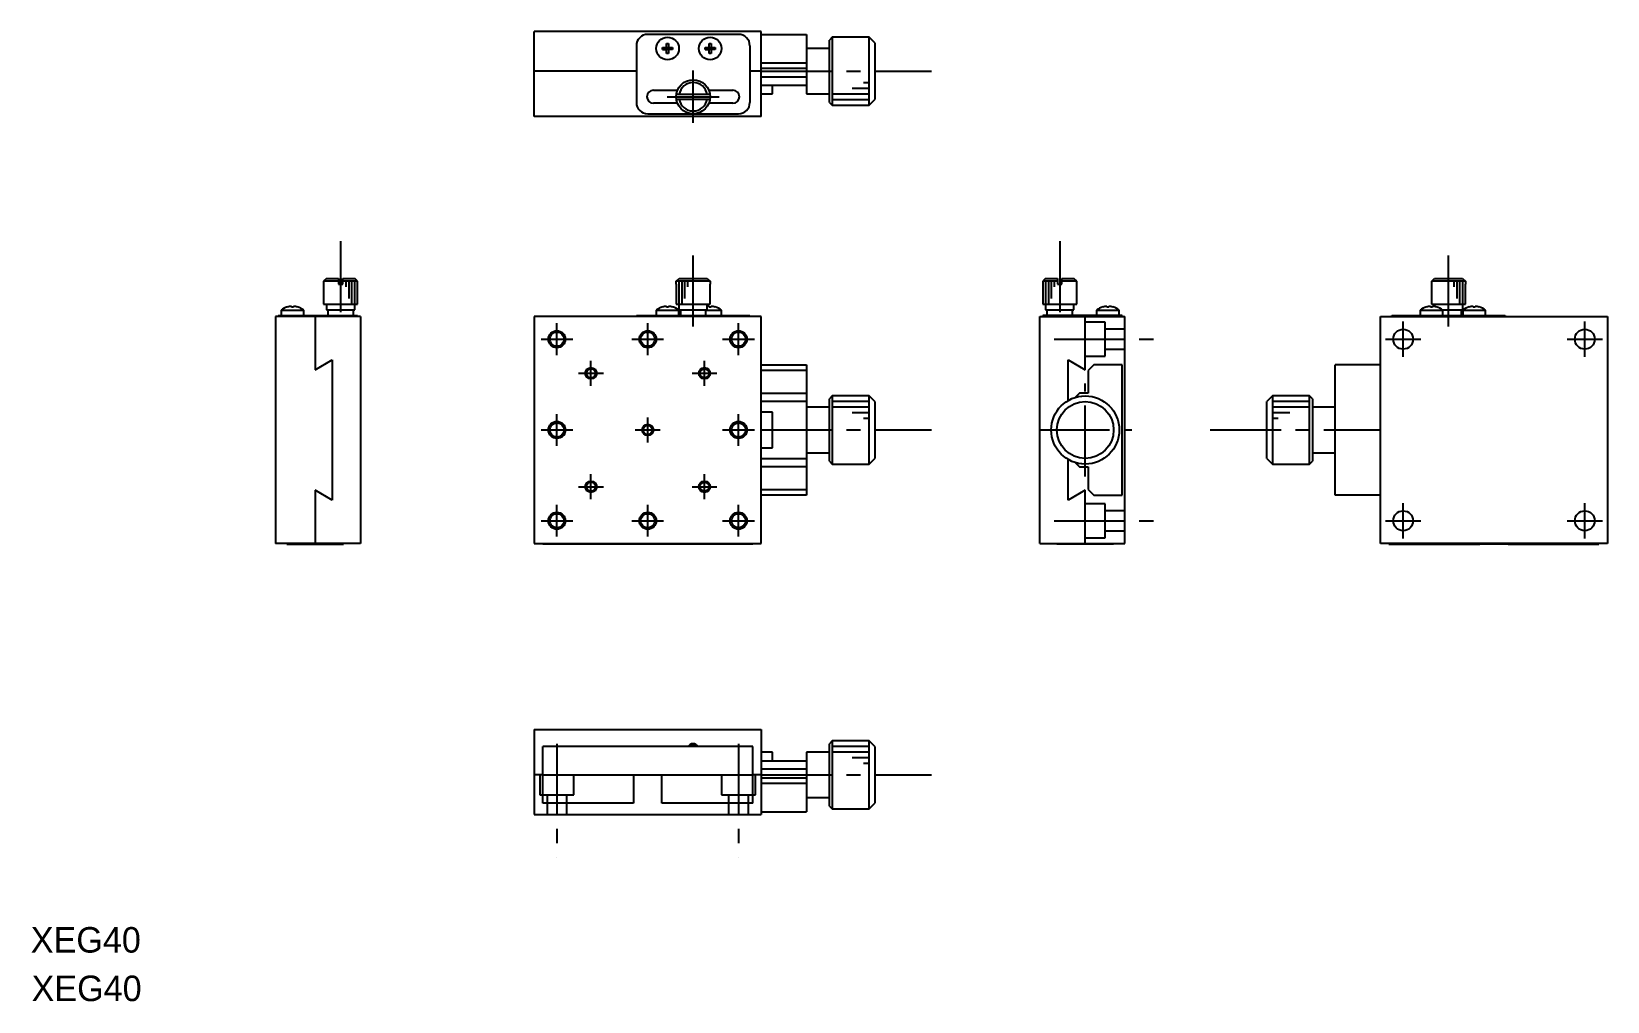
# Model space of a CAD drawing. Extents: x 116 to 394, y 0 to 171.
import ezdxf

# ---------------------------------------------------------------- set-up
doc = ezdxf.new("R2010")
doc.units = 0
doc.header["$LTSCALE"] = 10
doc.linetypes.add('CENTER', pattern=[2, 1.25, -0.25, 0.25, -0.25])
doc.linetypes.add('DASHED', pattern=[3.5, 2, -1.5])
doc.layers.get('0').update_dxf_attribs({"linetype": 'CONTINUOUS'})
doc.layers.add('CENTER', color=1, linetype='CENTER')
doc.styles.get("Standard").update_dxf_attribs({"font": 'FGP教科書体NT-M'})

msp = doc.modelspace()

# ---------------------------------------------------------------- linework, layer by layer
at = {"color": 7, "linetype": 'CONTINUOUS'}
for p, q in [((244.766415, 170.968508), (204.766414, 170.968508)), ((204.766414, 155.968508), (204.766414, 170.968508)), ((240.766415, 170.468508), (224.766415, 170.468508)), ((244.766415, 155.968508), (244.766415, 170.968508)), ((244.766415, 170.46851), (252.766415, 170.46851)), ((252.766415, 170.46851), (252.766415, 159.968509)), ((257.266415, 169.968509), (256.766415, 169.468509)), ((256.766415, 158.468509), (256.766415, 169.468509)), ((257.266415, 169.968509), (257.266415, 157.968509)), ((263.766415, 169.968509), (257.266415, 169.968509)), ((263.766415, 157.968509), (263.766415, 169.968509)), ((264.766415, 168.968509), (263.766415, 169.968509)), ((222.766415, 168.468508), (222.766415, 158.468508)), ((227.380054, 168.148508), (228.086415, 168.148508)), ((227.380054, 167.788508), (227.380054, 168.148508)), ((227.380054, 167.788508), (228.086415, 167.788508)), ((228.086415, 168.85487), (228.446415, 168.85487)), ((228.086415, 168.148508), (228.086415, 168.85487)), ((228.096787, 168.138136), (228.086415, 168.148508)), ((228.096787, 167.79888), (228.086415, 167.788508)), ((228.086415, 167.082147), (228.086415, 167.788508)), ((228.446415, 167.082147), (228.086415, 167.082147)), ((228.096787, 168.138136), (228.436043, 168.138136)), ((228.096787, 167.79888), (228.096787, 168.138136)), ((228.436043, 167.79888), (228.096787, 167.79888)), ((228.436043, 168.138136), (228.446415, 168.148508)), ((228.436043, 168.138136), (228.436043, 167.79888)), ((228.436043, 167.79888), (228.446415, 167.788508)), ((228.446415, 168.85487), (228.446415, 168.148508)), ((228.446415, 168.148508), (229.152777, 168.148508)), ((228.446415, 167.788508), (228.446415, 167.082147)), ((229.152777, 167.788508), (228.446415, 167.788508)), ((229.152777, 168.148508), (229.152777, 167.788508)), ((234.880054, 168.148508), (235.586415, 168.148508)), ((234.880054, 167.788508), (234.880054, 168.148508)), ((234.880054, 167.788508), (235.586415, 167.788508)), ((235.586415, 168.85487), (235.946415, 168.85487)), ((235.586415, 168.148508), (235.586415, 168.85487)), ((235.596787, 168.138136), (235.586415, 168.148508)), ((235.596787, 167.79888), (235.586415, 167.788508)), ((235.586415, 167.082147), (235.586415, 167.788508)), ((235.946415, 167.082147), (235.586415, 167.082147)), ((235.596787, 168.138136), (235.936043, 168.138136)), ((235.596787, 167.79888), (235.596787, 168.138136)), ((235.936043, 167.79888), (235.596787, 167.79888)), ((235.936043, 168.138136), (235.946415, 168.148508)), ((235.936043, 168.138136), (235.936043, 167.79888)), ((235.936043, 167.79888), (235.946415, 167.788508)), ((235.946415, 168.85487), (235.946415, 168.148508)), ((235.946415, 168.148508), (236.652777, 168.148508)), ((235.946415, 167.788508), (235.946415, 167.082147)), ((236.652777, 167.788508), (235.946415, 167.788508)), ((236.652777, 168.148508), (236.652777, 167.788508)), ((242.766415, 168.468508), (242.766415, 158.468508)), ((256.766415, 167.968509), (252.766415, 167.968509)), ((264.766415, 168.968509), (264.766415, 158.968509)), ((222.766415, 163.968508), (204.766414, 163.968508)), ((244.766415, 163.968508), (242.766415, 163.968508)), ((244.766415, 165.468509), (252.766415, 165.468509)), ((252.766415, 164.468509), (244.766415, 164.468509)), ((244.766415, 162.96851), (252.766415, 162.96851)), ((252.766415, 161.46851), (244.766415, 161.46851)), ((246.766415, 159.968509), (246.766415, 161.46851)), ((225.766415, 160.618508), (229.995584, 160.618508)), ((229.995584, 158.318508), (225.766415, 158.318508)), ((235.739628, 159.868508), (229.7932, 159.868508)), ((229.7932, 159.068508), (235.739628, 159.068508)), ((235.537244, 160.618508), (239.766415, 160.618508)), ((239.766415, 158.318508), (235.537244, 158.318508)), ((244.766415, 159.968509), (246.766415, 159.968509)), ((252.766415, 159.968509), (256.766415, 159.968509)), ((256.766415, 158.468509), (257.266415, 157.968509)), ((263.766415, 157.968509), (264.766415, 158.968509)), ((244.766414, 155.968508), (204.766414, 155.968508)), ((224.766415, 156.468508), (240.766415, 156.468508)), ((257.266415, 157.968509), (263.766415, 157.968509)), ((168.149642, 127.443416), (167.649642, 126.943416)), ((170.249642, 126.943416), (167.649642, 126.943416)), ((167.649642, 126.943416), (167.649642, 122.943416)), ((168.149642, 127.443416), (170.249642, 127.443416)), ((170.249642, 127.443416), (170.249642, 126.443416)), ((170.249642, 126.443416), (171.049642, 126.443416)), ((171.049642, 127.443416), (173.149642, 127.443416)), ((171.049642, 126.443416), (171.049642, 127.443416)), ((173.649642, 126.943416), (171.049642, 126.943416)), ((173.649642, 126.943416), (173.149642, 127.443416)), ((173.649642, 122.943416), (173.649642, 126.943416)), ((229.766414, 126.443416), (229.7932, 126.443416)), ((229.766414, 126.443416), (229.766414, 122.943416)), ((229.7932, 126.943416), (230.298622, 127.443416)), ((235.739628, 126.943416), (229.7932, 126.943416)), ((229.7932, 126.443416), (229.7932, 126.943416)), ((230.298622, 127.443416), (235.234207, 127.443416)), ((235.234207, 127.443416), (235.739628, 126.943416)), ((235.739628, 126.943416), (235.739628, 126.443416)), ((235.739628, 126.443416), (235.766414, 126.443416)), ((235.766414, 122.943416), (235.766414, 126.443416)), ((294.858185, 127.443416), (294.358185, 126.943416)), ((296.958185, 126.943416), (294.358185, 126.943416)), ((294.358185, 126.943416), (294.358185, 122.943416)), ((294.858185, 127.443416), (296.958185, 127.443416)), ((296.958185, 127.443416), (296.958185, 126.443416)), ((296.958185, 126.443416), (297.758185, 126.443416)), ((297.758185, 127.443416), (299.858185, 127.443416)), ((297.758185, 126.443416), (297.758185, 127.443416)), ((300.358185, 126.943416), (297.758185, 126.943416)), ((300.358185, 126.943416), (299.858185, 127.443416)), ((300.358185, 122.943416), (300.358185, 126.943416)), ((362.883283, 126.443416), (362.91007, 126.443416)), ((362.883283, 126.443416), (362.883283, 122.943416)), ((362.91007, 126.943416), (363.415491, 127.443416)), ((362.91007, 126.443416), (362.91007, 126.943416)), ((368.856497, 126.943416), (362.91007, 126.943416)), ((363.415491, 127.443416), (368.351076, 127.443416)), ((368.351076, 127.443416), (368.856497, 126.943416)), ((368.856497, 126.943416), (368.856497, 126.443416)), ((368.856497, 126.443416), (368.883283, 126.443416)), ((368.883283, 122.943416), (368.883283, 126.443416)), ((161.26328, 122.412938), (161.261026, 122.41756)), ((161.969642, 122.412938), (161.969642, 122.533275)), ((162.329642, 122.412938), (161.969642, 122.412938)), ((162.329642, 122.533275), (162.329642, 122.412938)), ((163.038258, 122.41756), (163.036003, 122.412938)), ((167.649642, 122.943416), (173.649642, 122.943416)), ((168.149642, 122.943416), (168.149642, 121.943416)), ((173.149642, 121.943416), (173.149642, 122.943416)), ((227.380054, 122.412938), (227.377799, 122.41756)), ((228.086415, 122.412938), (228.086415, 122.533275)), ((228.446415, 122.412938), (228.086415, 122.412938)), ((228.446415, 122.533275), (228.446415, 122.412938)), ((229.155031, 122.41756), (229.152777, 122.412938)), ((229.766414, 122.943416), (235.766414, 122.943416)), ((230.266414, 122.943416), (230.266414, 121.943416)), ((235.266414, 121.943416), (235.266414, 122.943416)), ((235.586415, 122.412938), (235.586415, 122.533275)), ((235.946415, 122.412938), (235.586415, 122.412938)), ((235.946415, 122.533275), (235.946415, 122.412938)), ((236.655031, 122.41756), (236.652777, 122.412938)), ((294.358185, 122.943416), (300.358185, 122.943416)), ((294.858185, 122.943416), (294.858185, 121.943416)), ((299.858185, 121.943416), (299.858185, 122.943416)), ((304.971824, 122.412938), (304.969569, 122.41756)), ((305.678185, 122.412938), (305.678185, 122.533275)), ((306.038185, 122.412938), (305.678185, 122.412938)), ((306.038185, 122.533275), (306.038185, 122.412938)), ((306.746801, 122.41756), (306.744547, 122.412938)), ((361.996921, 122.412938), (361.994666, 122.41756)), ((362.703282, 122.412938), (362.703282, 122.533275)), ((363.063282, 122.412938), (362.703282, 122.412938)), ((362.883283, 122.943416), (368.883283, 122.943416)), ((363.063282, 122.533275), (363.063282, 122.412938)), ((363.383283, 122.943416), (363.383283, 122.498982)), ((363.771898, 122.41756), (363.769644, 122.412938)), ((368.383283, 121.943416), (368.383283, 122.943416)), ((369.496921, 122.412938), (369.494666, 122.41756)), ((370.203282, 122.412938), (370.203282, 122.533275)), ((370.563282, 122.412938), (370.203282, 122.412938)), ((370.563282, 122.533275), (370.563282, 122.412938)), ((371.271898, 122.41756), (371.269644, 122.412938)), ((159.149642, 120.743416), (159.149642, 80.743415)), ((174.149642, 120.743416), (159.149642, 120.743416)), ((159.649642, 120.743416), (159.649642, 120.943416)), ((159.649642, 120.943416), (173.649642, 120.943416)), ((160.149642, 121.841415), (164.149642, 121.841415)), ((160.149642, 121.841415), (160.149642, 120.943416)), ((164.149642, 120.943416), (164.149642, 121.841415)), ((166.149642, 120.743416), (166.149642, 111.353414)), ((168.149642, 121.943416), (173.149642, 121.943416)), ((168.399641, 121.943416), (168.399641, 120.943416)), ((172.899641, 120.943416), (172.899641, 121.943416)), ((173.649642, 120.943416), (173.649642, 120.743416)), ((174.149642, 120.743415), (174.149642, 80.743415)), ((204.766414, 120.743415), (204.766414, 80.743415)), ((244.766414, 120.743415), (204.766414, 120.743415)), ((222.766415, 120.743416), (222.766415, 120.943416)), ((222.766415, 120.943416), (242.766415, 120.943416)), ((226.266415, 121.841415), (230.266415, 121.841415)), ((226.266415, 121.841415), (226.266415, 120.943416)), ((230.266414, 121.943416), (235.266414, 121.943416)), ((230.266415, 120.943416), (230.266415, 121.841415)), ((230.516414, 121.943416), (230.516414, 120.943416)), ((235.016414, 120.943416), (235.016414, 121.943416)), ((235.016414, 121.841415), (237.766415, 121.841415)), ((237.766415, 120.943416), (237.766415, 121.841415)), ((242.766415, 120.943416), (242.766415, 120.743416)), ((244.766414, 80.743415), (244.766414, 120.743415)), ((293.858185, 120.743416), (308.858185, 120.743416)), ((293.858185, 80.743415), (293.858185, 120.743415)), ((294.358185, 120.743416), (294.358185, 120.943416)), ((308.358185, 120.943416), (294.358185, 120.943416)), ((294.858185, 121.943416), (299.858185, 121.943416)), ((295.108186, 121.943416), (295.108186, 120.943416)), ((299.608186, 120.943416), (299.608186, 121.943416)), ((301.858185, 111.353414), (301.858185, 120.743416)), ((303.858185, 121.841415), (303.858185, 120.943416)), ((303.858185, 121.841415), (307.858185, 121.841415)), ((307.858185, 120.943416), (307.858185, 121.841415)), ((308.358185, 120.943416), (308.358185, 120.743416)), ((308.858185, 80.743415), (308.858185, 120.743416)), ((353.883282, 120.743416), (393.883283, 120.743416)), ((353.883282, 80.743415), (353.883282, 120.743416)), ((355.883282, 120.743416), (355.883282, 120.943416)), ((355.883282, 120.943416), (375.883282, 120.943416)), ((360.883282, 121.841415), (364.883282, 121.841415)), ((360.883282, 121.841415), (360.883282, 120.943416)), ((364.748758, 121.943416), (368.383283, 121.943416)), ((364.883282, 120.943416), (364.883282, 121.841415)), ((368.133283, 120.943416), (368.133283, 121.943416)), ((368.383282, 121.841415), (372.383282, 121.841415)), ((368.383282, 121.841415), (368.383282, 120.943416)), ((372.383282, 120.943416), (372.383282, 121.841415)), ((375.883282, 120.943416), (375.883282, 120.743416)), ((393.883283, 120.743416), (393.883283, 80.743415)), ((166.149642, 111.353414), (169.149642, 113.085465)), ((169.149642, 113.085466), (169.149642, 88.401363)), ((244.766415, 112.243414), (252.766415, 112.243414)), ((252.766415, 111.243414), (244.766415, 111.243414)), ((252.766415, 112.243414), (252.766415, 89.243414)), ((298.858185, 105.939566), (298.858185, 113.085466)), ((298.858185, 113.085465), (301.858185, 111.353414)), ((303.358186, 112.243414), (302.358186, 111.243414)), ((302.358186, 111.243414), (302.358186, 107.243413)), ((308.358187, 112.243414), (303.358186, 112.243414)), ((308.358187, 89.243414), (308.358187, 112.243414)), ((345.883282, 89.243414), (345.883282, 112.243414)), ((353.883282, 112.243414), (345.883282, 112.243414)), ((244.766415, 107.243413), (252.766415, 107.243413)), ((252.766415, 105.743413), (244.766415, 105.743413)), ((257.266415, 106.743414), (256.766415, 106.243414)), ((256.766415, 95.243414), (256.766415, 106.243414)), ((257.266415, 106.743414), (257.266415, 94.743414)), ((263.766415, 106.743414), (257.266415, 106.743414)), ((263.766415, 94.743414), (263.766415, 106.743414)), ((264.766415, 105.743414), (263.766415, 106.743414)), ((264.766415, 105.743414), (264.766415, 95.743414)), ((300.858187, 107.243413), (300.092503, 106.477728)), ((302.358186, 107.243413), (300.858187, 107.243413)), ((334.883282, 106.743414), (333.883282, 105.743414)), ((333.883282, 95.743414), (333.883282, 105.743414)), ((341.383282, 106.743414), (334.883282, 106.743414)), ((334.883282, 106.743414), (334.883282, 94.743414)), ((341.883282, 106.243414), (341.383282, 106.743414)), ((341.383282, 94.743414), (341.383282, 106.743414)), ((341.883282, 106.243414), (341.883282, 95.243414)), ((246.766415, 103.865914), (244.766415, 103.865914)), ((246.766415, 97.620914), (246.766415, 103.865914)), ((256.766415, 104.743414), (252.766415, 104.743414)), ((345.883282, 104.743414), (341.883282, 104.743414)), ((244.766415, 97.620914), (246.766415, 97.620914)), ((244.766415, 95.743415), (252.766415, 95.743415)), ((252.766415, 96.743414), (256.766415, 96.743414)), ((256.766415, 95.243414), (257.266415, 94.743414)), ((257.266415, 94.743414), (263.766415, 94.743414)), ((263.766415, 94.743414), (264.766415, 95.743414)), ((298.858185, 88.401363), (298.858185, 95.547262)), ((300.092503, 95.009099), (300.858187, 94.243415)), ((333.883282, 95.743414), (334.883282, 94.743414)), ((334.883282, 94.743414), (341.383282, 94.743414)), ((341.383282, 94.743414), (341.883282, 95.243414)), ((341.883282, 96.743414), (345.883282, 96.743414)), ((252.766415, 94.243415), (244.766415, 94.243415)), ((300.858187, 94.243415), (302.358186, 94.243415)), ((302.358186, 94.243415), (302.358186, 90.243414)), ((166.149642, 90.133415), (166.149642, 80.593415)), ((169.149642, 88.401363), (166.149642, 90.133414)), ((244.766415, 90.243414), (252.766415, 90.243414)), ((252.766415, 89.243414), (244.766415, 89.243414)), ((301.858185, 90.133414), (298.858185, 88.401363)), ((301.858185, 80.593415), (301.858185, 90.133415)), ((302.358186, 90.243414), (303.358186, 89.243414)), ((303.358186, 89.243414), (308.358187, 89.243414)), ((353.883282, 89.243414), (345.883282, 89.243414)), ((174.149642, 80.743415), (159.149642, 80.743415)), ((161.149642, 80.743415), (161.149642, 80.593415)), ((161.149642, 80.593415), (171.149642, 80.593415)), ((171.149642, 80.593415), (171.149642, 80.743415)), ((204.766414, 80.743415), (244.766414, 80.743415)), ((206.266414, 80.593415), (206.266414, 80.743415)), ((243.266414, 80.593415), (206.266414, 80.593415)), ((243.266414, 80.743415), (243.266414, 80.593415)), ((293.858185, 80.743413), (308.858185, 80.743415)), ((296.858185, 80.743415), (296.858185, 80.593415)), ((306.858185, 80.593415), (296.858185, 80.593415)), ((306.858185, 80.743415), (306.858185, 80.593415)), ((393.883283, 80.743415), (353.883282, 80.743415)), ((355.383283, 80.743415), (355.383283, 80.593415)), ((355.383283, 80.593415), (371.383283, 80.593415)), ((371.383283, 80.743415), (371.383283, 80.593415)), ((376.373283, 80.593415), (371.393283, 80.593415)), ((376.383283, 80.743415), (376.383283, 80.593415)), ((376.383283, 80.593415), (392.383283, 80.593415)), ((392.383283, 80.743415), (392.383283, 80.593415)), ((204.766414, 47.951649), (244.766414, 47.951649)), ((204.766414, 47.951649), (204.766414, 32.951649)), ((244.766415, 47.951649), (244.766415, 32.951649)), ((243.266414, 44.951649), (206.266414, 44.951649)), ((206.266414, 34.951649), (206.266414, 44.951649)), ((243.266414, 34.951649), (243.266414, 44.951649)), ((257.266415, 45.951648), (256.766415, 45.451648)), ((256.766415, 34.451648), (256.766415, 45.451648)), ((257.266415, 45.951648), (257.266415, 33.951648)), ((263.766415, 45.951648), (257.266415, 45.951648)), ((263.766415, 33.951648), (263.766415, 45.951648)), ((264.766415, 44.951648), (263.766415, 45.951648)), ((264.766415, 44.951648), (264.766415, 34.951648)), ((246.766415, 43.951648), (244.766415, 43.951648)), ((244.766415, 42.451647), (252.766415, 42.451647)), ((246.766415, 42.451647), (246.766415, 43.951648)), ((256.766415, 43.951648), (252.766415, 43.951648)), ((252.766415, 43.951648), (252.766415, 33.451647)), ((206.256414, 39.951649), (204.766414, 39.951649)), ((206.266414, 39.951649), (243.266414, 39.951649)), ((222.266414, 39.951649), (222.266414, 34.951649)), ((227.266414, 34.951649), (227.266414, 39.951649)), ((244.766415, 39.951649), (243.276414, 39.951649)), ((252.766415, 40.951647), (244.766415, 40.951647)), ((244.766415, 39.451648), (252.766415, 39.451648)), ((252.766415, 38.451648), (244.766415, 38.451648)), ((222.266414, 34.951649), (206.266414, 34.951649)), ((243.266414, 34.951649), (227.266414, 34.951649)), ((244.766415, 33.451647), (252.766415, 33.451647)), ((252.766415, 35.951648), (256.766415, 35.951648)), ((256.766415, 34.451648), (257.266415, 33.951648)), ((257.266415, 33.951648), (263.766415, 33.951648)), ((263.766415, 33.951648), (264.766415, 34.951648)), ((204.766414, 32.951649), (244.766415, 32.951649))]:
    msp.add_line(p, q, dxfattribs=at)
at = {"color": 3, "linetype": 'CONTINUOUS'}
for p, q in [((262.766415, 161.968509), (263.766415, 161.968509)), ((257.266415, 159.968509), (263.766415, 159.968509)), ((257.266415, 158.968509), (263.766415, 158.968509)), ((260.766415, 160.968509), (263.766415, 160.968509)), ((171.649642, 125.943416), (171.649642, 126.943416)), ((172.149642, 123.943416), (172.149642, 126.943416)), ((172.649642, 122.943416), (172.649642, 126.943416)), ((173.149642, 122.943416), (173.149642, 126.943416)), ((230.266414, 126.943416), (230.266414, 122.943416)), ((230.766414, 126.943416), (230.766414, 122.943416)), ((231.266414, 126.943416), (231.266414, 123.943416)), ((231.766414, 126.943416), (231.766414, 125.943416)), ((294.858185, 126.943416), (294.858185, 122.943416)), ((295.358185, 126.943416), (295.358185, 122.943416)), ((295.858185, 126.943416), (295.858185, 123.943416)), ((296.358185, 126.943416), (296.358185, 125.943416)), ((366.883283, 125.943416), (366.883283, 126.943416)), ((367.383283, 123.943416), (367.383283, 126.943416)), ((367.883283, 122.943416), (367.883283, 126.943416)), ((368.383283, 122.943416), (368.383283, 126.943416)), ((263.766415, 105.743414), (257.266415, 105.743414)), ((341.383282, 105.743414), (334.883282, 105.743414)), ((263.766415, 104.743414), (257.266415, 104.743414)), ((263.766415, 103.743414), (260.766415, 103.743414)), ((341.383282, 104.743414), (334.883282, 104.743414)), ((337.883282, 103.743414), (334.883282, 103.743414)), ((263.766415, 102.743414), (262.766415, 102.743414)), ((335.883282, 102.743414), (334.883282, 102.743414)), ((263.766415, 44.951648), (257.266415, 44.951648)), ((263.766415, 43.951648), (257.266415, 43.951648)), ((263.766415, 42.951648), (260.766415, 42.951648)), ((263.766415, 41.951648), (262.766415, 41.951648))]:
    msp.add_line(p, q, dxfattribs=at)
at = {"color": 3, "linetype": 'DASHED'}
for p, q in [((305.358187, 119.743415), (301.858187, 119.743415)), ((305.358187, 116.743416), (305.358187, 119.743415)), ((308.858185, 118.493415), (305.358187, 118.493415)), ((305.358187, 113.743417), (305.358187, 116.743416)), ((305.358187, 114.993417), (308.858185, 114.993417)), ((301.858187, 113.743417), (305.358187, 113.743417)), ((305.358187, 87.743415), (301.858187, 87.743415)), ((305.358187, 84.743416), (305.358187, 87.743415)), ((308.858185, 86.493415), (305.358187, 86.493415)), ((305.358187, 81.743417), (305.358187, 84.743416)), ((301.858187, 81.743417), (305.358187, 81.743417)), ((305.358187, 82.993417), (308.858185, 82.993417)), ((205.766415, 39.951647), (205.766415, 36.451647)), ((211.766413, 36.451647), (211.766413, 39.951647)), ((237.766415, 39.951647), (237.766415, 36.451647)), ((243.766413, 36.451647), (243.766413, 39.951647)), ((205.766415, 36.451647), (211.766413, 36.451647)), ((207.016415, 36.451647), (207.016415, 32.951649)), ((210.516413, 32.951649), (210.516413, 36.451647)), ((237.766415, 36.451647), (243.766413, 36.451647)), ((239.016415, 36.451647), (239.016415, 32.951649)), ((242.516413, 32.951649), (242.516413, 36.451647))]:
    msp.add_line(p, q, dxfattribs=at)
at = {"color": 7, "linetype": 'CONTINUOUS'}
for centre, radius in [((228.266415, 167.968508), 2), ((235.766415, 167.968508), 2), ((232.766414, 159.468508), 3), ((208.766414, 116.743415), 1.25), ((224.766414, 116.743415), 1.25), ((240.766414, 116.743415), 1.25), ((357.883283, 116.743416), 1.749999), ((389.883283, 116.743416), 1.749999), ((214.766414, 110.743415), 0.8), ((234.766414, 110.743415), 0.8), ((301.858186, 100.743414), 6), ((301.858186, 100.743414), 5), ((208.766414, 100.743415), 1.25), ((224.766414, 100.743415), 0.8), ((240.766414, 100.743415), 1.25), ((214.766414, 90.743415), 0.8), ((234.766414, 90.743415), 0.8), ((357.883283, 84.743416), 1.749999), ((389.883283, 84.743416), 1.749999), ((208.766414, 84.743415), 1.25), ((224.766414, 84.743415), 1.25), ((240.766414, 84.743415), 1.25)]:
    msp.add_circle(centre, radius, dxfattribs=at)
at = {"color": 3, "linetype": 'CONTINUOUS'}
for centre, radius in [((208.766414, 116.743415), 1.5), ((224.766414, 116.743415), 1.5), ((240.766414, 116.743415), 1.5), ((214.766414, 110.743415), 1), ((234.766414, 110.743415), 1), ((208.766414, 100.743415), 1.5), ((224.766414, 100.743415), 1), ((240.766414, 100.743415), 1.5), ((214.766414, 90.743415), 1), ((234.766414, 90.743415), 1), ((208.766414, 84.743415), 1.5), ((224.766414, 84.743415), 1.5), ((240.766414, 84.743415), 1.5)]:
    msp.add_circle(centre, radius, dxfattribs=at)
at = {"color": 7, "linetype": 'CONTINUOUS'}
for centre, radius, start, end in [((224.766415, 168.468508), 2, 90, 180), ((240.766415, 168.468508), 2, 0, 90), ((232.766414, 159.468508), 2.5, 9.206896, 170.793104), ((224.766415, 158.468508), 2, 180, 270), ((225.766415, 159.468508), 1.15, 90, 270), ((232.766414, 159.468508), 2.5, 189.206896, 350.793104), ((239.766415, 159.468508), 1.15, 270, 90), ((240.766415, 158.468508), 2, 270, 0), ((162.149642, 119.343416), 3.2, 106.122533, 128.682187), ((162.149642, 119.343416), 3.194933, 93.229709, 106.106712), ((162.149642, 119.343416), 3.194933, 73.893288, 86.770291), ((162.149642, 119.343416), 3.2, 51.317813, 73.877467), ((228.266415, 119.343416), 3.2, 106.122533, 128.682187), ((228.266415, 119.343416), 3.194933, 93.229709, 106.106712), ((228.266415, 119.343416), 3.194933, 73.893288, 86.770291), ((228.266415, 119.343416), 3.2, 51.317813, 73.877467), ((235.766415, 119.343416), 3.194933, 93.229709, 99.003691), ((235.766415, 119.343416), 3.194933, 73.893288, 86.770291), ((235.766415, 119.343416), 3.2, 51.317813, 73.877467), ((305.858185, 119.343416), 3.2, 106.122533, 128.682187), ((305.858185, 119.343416), 3.194933, 93.229709, 106.106712), ((305.858185, 119.343416), 3.194933, 73.893288, 86.770291), ((305.858185, 119.343416), 3.2, 51.317813, 73.877467), ((362.883282, 119.343416), 3.2, 106.122533, 128.682187), ((362.883282, 119.343416), 3.194933, 93.229709, 106.106712), ((362.883282, 119.343416), 3.194933, 73.893288, 86.770291), ((362.883282, 119.343416), 3.2, 51.317813, 73.877467), ((370.383282, 119.343416), 3.2, 106.122533, 128.682187), ((370.383282, 119.343416), 3.194933, 93.229709, 106.106712), ((370.383282, 119.343416), 3.194933, 73.893288, 86.770291), ((370.383282, 119.343416), 3.2, 51.317813, 73.877467), ((232.766414, 44.451649), 0.8, 38.682187, 141.317813)]:
    msp.add_arc(centre, radius, start, end, dxfattribs=at)
at = {"color": 3, "linetype": 'CONTINUOUS'}
msp.add_arc((232.766414, 44.451649), 1, 30, 150, dxfattribs=at)
at = {"layer": 'CENTER', "color": 1, "linetype": 'CENTER'}
for p, q in [((232.766414, 154.868508), (232.766414, 164.068508)), ((244.766415, 163.968509), (274.766415, 163.968509)), ((228.166414, 159.468508), (237.366414, 159.468508)), ((170.649642, 133.993415), (170.649642, 118.993415)), ((232.766414, 118.993415), (232.766414, 133.993415)), ((297.358185, 133.993415), (297.358185, 118.993415)), ((365.883283, 118.993415), (365.883283, 133.993415)), ((208.766414, 113.943415), (208.766414, 119.543415)), ((224.766414, 113.943415), (224.766414, 119.543415)), ((240.766414, 113.943415), (240.766414, 119.543415)), ((357.883283, 113.643417), (357.883283, 119.843415)), ((389.883283, 113.643417), (389.883283, 119.843415)), ((205.966414, 116.743415), (211.566414, 116.743415)), ((221.966414, 116.743415), (227.566414, 116.743415)), ((237.966414, 116.743415), (243.566414, 116.743415)), ((296.358185, 116.743416), (316.358185, 116.743416)), ((354.783284, 116.743416), (360.983282, 116.743416)), ((386.783284, 116.743416), (392.983282, 116.743416)), ((214.766414, 108.543415), (214.766414, 112.943415)), ((234.766414, 108.543415), (234.766414, 112.943415)), ((212.566414, 110.743415), (216.966414, 110.743415)), ((232.566414, 110.743415), (236.966414, 110.743415)), ((301.858186, 92.543414), (301.858186, 108.943414)), ((208.766414, 97.943415), (208.766414, 103.543415)), ((224.766414, 98.543415), (224.766414, 102.943415)), ((240.766414, 97.943415), (240.766414, 103.543415)), ((205.966414, 100.743415), (211.566414, 100.743415)), ((222.566414, 100.743415), (226.966414, 100.743415)), ((237.966414, 100.743415), (243.566414, 100.743415)), ((244.766415, 100.743414), (274.766415, 100.743414)), ((293.658186, 100.743414), (310.058186, 100.743414)), ((323.883283, 100.743414), (353.883283, 100.743414)), ((214.766414, 88.543415), (214.766414, 92.943415)), ((234.766414, 88.543415), (234.766414, 92.943415)), ((212.566414, 90.743415), (216.966414, 90.743415)), ((232.566414, 90.743415), (236.966414, 90.743415)), ((208.766414, 81.943415), (208.766414, 87.543415)), ((224.766414, 81.943415), (224.766414, 87.543415)), ((240.766414, 81.943415), (240.766414, 87.543415)), ((357.883283, 81.643417), (357.883283, 87.843415)), ((389.883283, 81.643417), (389.883283, 87.843415)), ((205.966414, 84.743415), (211.566414, 84.743415)), ((221.966414, 84.743415), (227.566414, 84.743415)), ((237.966414, 84.743415), (243.566414, 84.743415)), ((296.358185, 84.743416), (316.358185, 84.743416)), ((354.783284, 84.743416), (360.983282, 84.743416)), ((386.783284, 84.743416), (392.983282, 84.743416)), ((208.766414, 45.451649), (208.766414, 25.451649)), ((240.766414, 45.451649), (240.766414, 25.451649)), ((244.766415, 39.951648), (274.766415, 39.951648))]:
    msp.add_line(p, q, dxfattribs=at)

# ---------------------------------------------------------------- texts
at = {"color": 7}
for p in [(116.045301, 8.637294), (116.18662, 0.086075)]:
    msp.add_text('XEG40', height=4.5, dxfattribs=at).set_placement(p)

doc.saveas('drawing.dxf')
